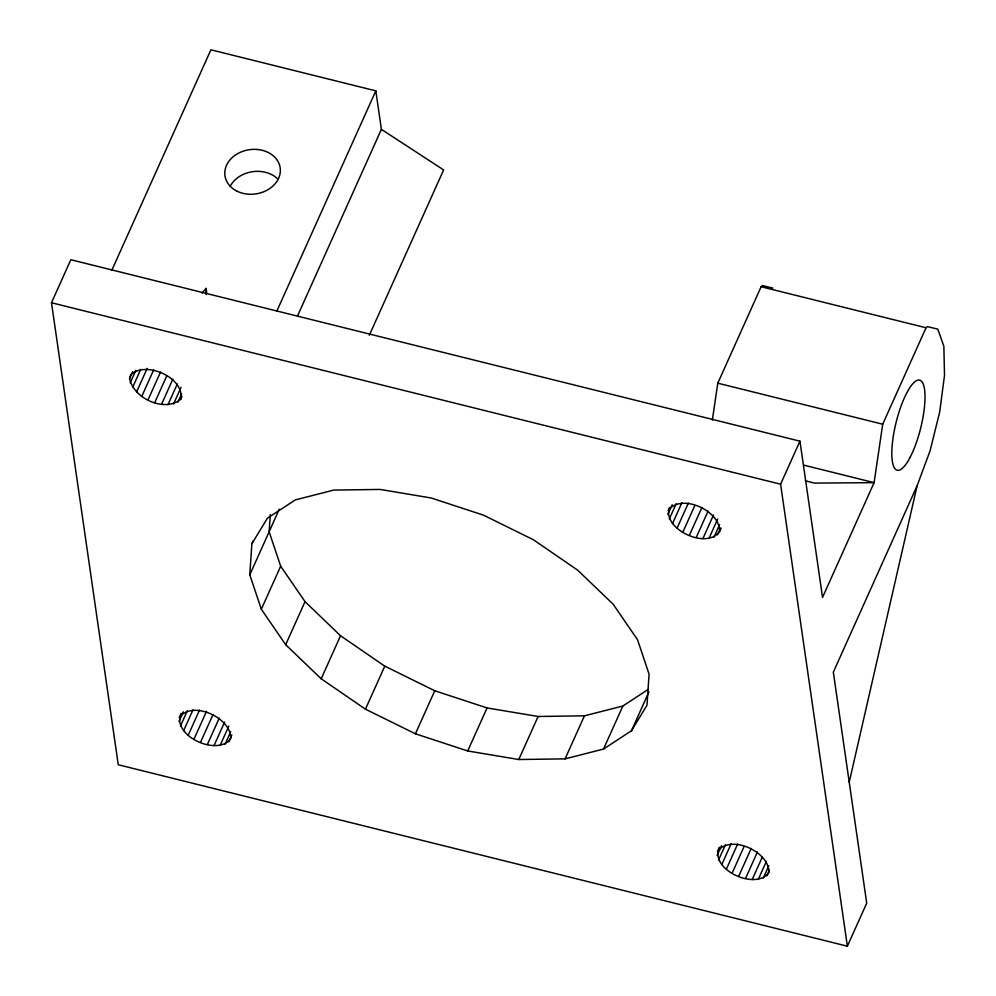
<?xml version="1.0" encoding="UTF-8"?>
<svg xmlns="http://www.w3.org/2000/svg" width="996" height="996" viewBox="0 0 996 996"><rect width="100%" height="100%" fill="white"/><g stroke="black" fill="none" stroke-linecap="round" stroke-linejoin="round"><path stroke-width="1.49" d="M179.23 717.481C192.452 699.852 231.433 717.805 230.761 738.534C217.9 757.06 171.038 735.82 181.098 713.31M251.864 543.741L267.401 518.194L295.339 499.892L333.785 490.082L380.099 489.434L431.156 497.975L483.446 515.144L533.42 539.77L577.668 570.16L613.187 604.261L637.54 639.731L649.068 674.155L647.002 705.205L631.464 730.753L603.526 749.054L565.081 758.865L518.767 759.525L467.709 750.972L415.419 733.803L365.445 709.177L321.198 678.786L285.678 644.698L261.326 609.228L249.797 574.792L251.864 543.741L253.109 540.965M270.277 514.683L269.132 531.752L280.673 566.189L305.025 601.659L340.532 635.759L384.792 666.15L434.766 690.763L487.056 707.932L538.101 716.485L584.428 715.825L622.874 706.015L648.272 689.381M720.892 528.702C711.169 552.07 661.63 530.046 669.349 507.636M719.635 531.478C720.307 510.749 681.326 492.796 668.104 510.413M717.381 851.406C730.616 833.789 769.584 851.742 768.924 872.471C756.051 890.997 709.189 869.757 719.249 847.247M712.352 420.075L717.78 383.174L761.131 286.724L762.376 285.566L772.896 288.081M882.705 424.209L874.102 482.649L822.534 597.413L799.95 441.178L70.828 259.719L51.493 302.747L118.263 764.741L847.372 946.2L866.719 903.16L833.328 672.163L917.142 485.675L930.052 450.877L939.664 412.17L944.507 375.43L943.859 346.272L937.821 329.128L927.288 326.601L926.043 327.771L882.705 424.209L717.78 383.174M849.227 782.171L917.142 485.675M129.58 378.492L130.713 374.757C145.752 360.44 185.044 377.683 180.712 399.272C164.514 412.792 133.414 398.375 129.58 378.492L132.705 371.545M111.813 270.29L210.903 49.8L375.828 90.848L381.393 129.343L297.543 315.906M130.227 382.8L135.842 370.313M132.617 387.407L140.722 369.354M136.577 391.976L147.184 368.383M141.843 396.209L153.695 369.84M148.043 399.819L160.53 372.056M154.778 402.558L166.631 376.177M161.576 404.227L172.806 379.239M167.975 404.737L177.325 383.908M173.528 404.027L181.023 387.369M177.873 402.16L181.621 393.831M180.712 399.272L181.957 396.483M276.739 311.325L375.828 90.848M178.956 721.527L183.326 711.804M180.463 726.022L187.323 710.746M249.797 574.792L279.303 509.143M183.638 730.641L193 709.824M188.269 735.085L199.499 710.098M369.304 335.303L443.631 169.943L381.393 129.343M194.046 739.057L206.521 711.293M200.557 742.269L213.032 714.505M261.326 609.228L280.673 566.189M207.38 744.51L219.232 718.128M214.04 745.618L224.648 722.025M220.079 745.531L228.819 726.096M225.096 744.249L230.711 731.761M228.744 741.871L231.856 734.923M285.678 644.698L305.025 601.659M321.198 678.786L340.532 635.759M365.445 709.177L384.792 666.15M415.419 733.803L434.766 690.763M467.709 750.972L487.056 707.932M518.767 759.525L538.101 716.485M667.83 514.459L672.2 504.748M669.337 518.953L676.197 503.69M565.081 758.865L584.428 715.825M672.512 523.585L681.874 502.756M677.143 528.029L688.373 503.042M682.92 531.989L694.772 505.619M689.431 535.201L701.919 507.437M696.254 537.442L708.106 511.073M603.526 749.054L622.874 706.015M702.915 538.562L713.522 514.957M708.953 538.475L717.693 519.041M713.97 537.193L719.585 524.705M717.618 534.802L720.731 527.868M631.464 730.753L648.931 691.884M847.372 946.2L780.603 484.205L799.95 441.178M717.108 855.452L721.478 845.741M718.614 859.946L725.474 844.683M721.789 864.578L731.151 843.749M726.42 869.022L737.65 844.035M732.197 872.982L744.049 846.612M738.721 876.194L751.196 848.43M745.531 878.435L757.396 852.066M752.192 879.555L762.177 857.344M758.242 879.468L766.347 861.416M763.247 878.186L768.862 865.698M766.895 875.795L769.385 870.243M202.014 293.061L206.072 288.417L206.695 292.812M761.131 286.724L926.043 327.771M803.635 465.107L874.102 482.649L814.367 483.097L805.428 480.819M51.493 302.747L780.603 484.205M206.072 288.417L206.197 294.53M230.25 186.215A27.876 22.335 -8.2 0 1 277.149 178.409M910.145 457.301A46.463 12.612 -76 0 0 921.823 381.58A46.463 12.612 -76 0 0 893.238 436.646A46.463 12.612 -76 0 0 910.145 457.301M236.488 190.908A27.876 22.335 -8.2 0 0 280.225 172.495A27.876 22.335 -8.2 0 0 240.995 152.014A27.876 22.335 -8.2 0 0 236.488 190.908"/></g></svg>
